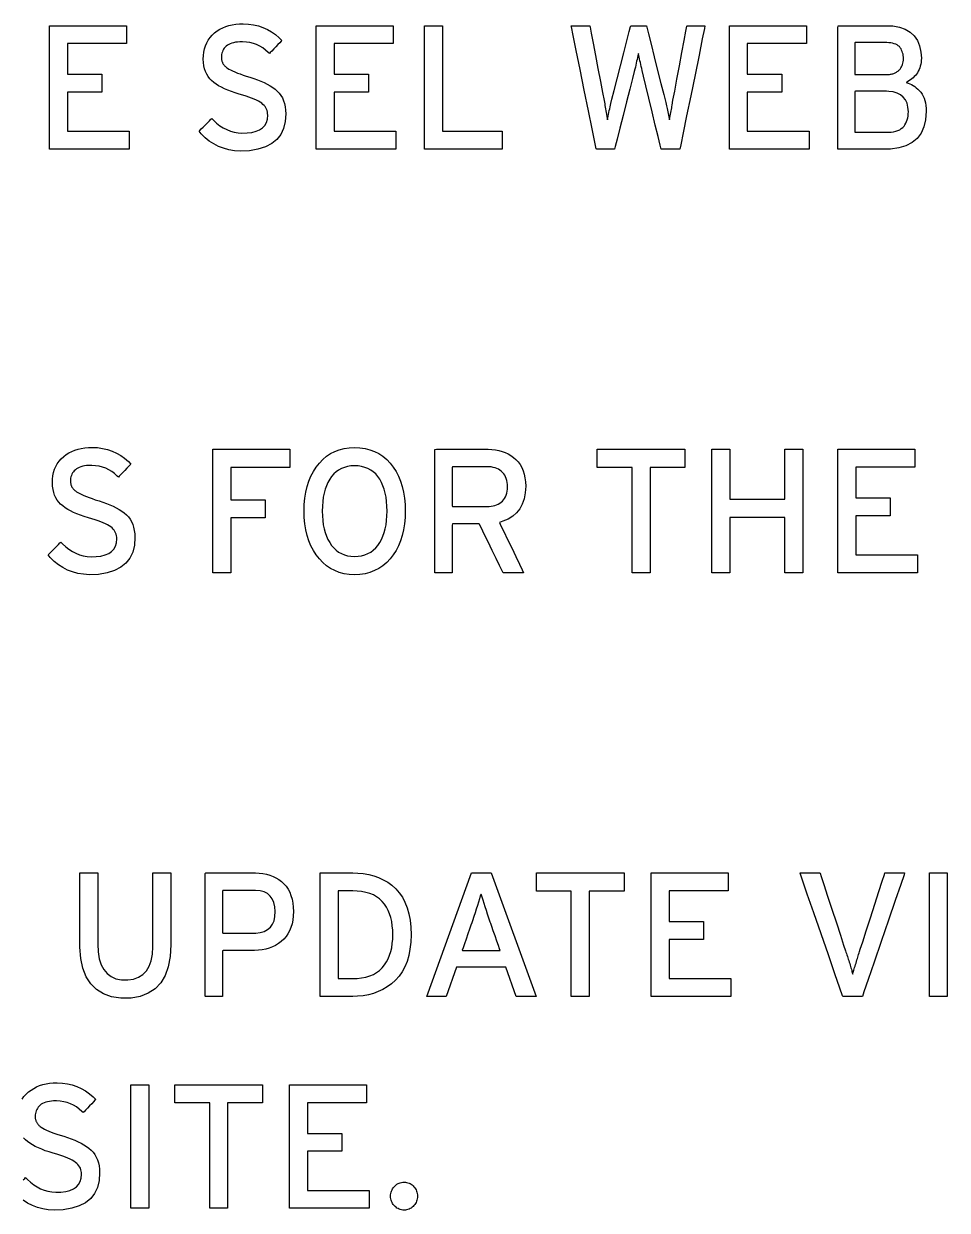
# Model space of a CAD drawing. Extents: x 1 to 47.7, y 0.2 to 33.3.
# Drawn here: x 4.581 to 6.544, y 25.396 to 27.917 of the extents above; entities that cross this region are included whole.
import ezdxf

# ---------------------------------------------------------------- set-up
doc = ezdxf.new("R2010")
doc.units = 0
doc.header["$MEASUREMENT"] = 0
doc.layers.add('4_0_____DWG', color=7, linetype='CONTINUOUS')

msp = doc.modelspace()

# ---------------------------------------------------------------- linework, layer by layer
at = {"layer": '4_0_____DWG'}
for points in [[(4.6358, 27.65), (4.6358, 27.9124), (4.7995, 27.9124), (4.7995, 27.8743), (4.6738, 27.8743), (4.6738, 27.8091), (4.7468, 27.8091), (4.7468, 27.771), (4.6738, 27.771), (4.6738, 27.6881), (4.805, 27.6881), (4.805, 27.65), (4.6358, 27.65)], [(5.2023, 27.65), (5.2023, 27.9124), (5.3661, 27.9124), (5.3661, 27.8743), (5.2403, 27.8743), (5.2403, 27.8091), (5.3134, 27.8091), (5.3134, 27.771), (5.2403, 27.771), (5.2403, 27.6881), (5.3716, 27.6881), (5.3716, 27.65), (5.2023, 27.65)], [(5.4328, 27.65), (5.4328, 27.9124), (5.4709, 27.9124), (5.4709, 27.6884), (5.5977, 27.6884), (5.5977, 27.65), (5.4328, 27.65)], [(6.0806, 27.65), (6.0806, 27.9124), (6.2444, 27.9124), (6.2444, 27.8743), (6.1187, 27.8743), (6.1187, 27.8091), (6.1917, 27.8091), (6.1917, 27.771), (6.1187, 27.771), (6.1187, 27.6881), (6.2499, 27.6881), (6.2499, 27.65), (6.0806, 27.65)], [(5.0208, 26.9739), (5.0208, 26.9051), (5.0938, 26.9051), (5.0938, 26.8666), (5.0208, 26.8666), (5.0208, 26.75), (4.9827, 26.75), (4.9827, 27.0124), (5.1465, 27.0124), (5.1465, 26.9739), (5.0208, 26.9739)], [(5.912, 26.9739), (5.912, 26.75), (5.8739, 26.75), (5.8739, 26.9739), (5.7998, 26.9739), (5.7998, 27.0124), (5.9862, 27.0124), (5.9862, 26.9739), (5.912, 26.9739)], [(6.1986, 26.75), (6.1986, 26.8677), (6.0815, 26.8677), (6.0815, 26.75), (6.0435, 26.75), (6.0435, 27.0124), (6.0815, 27.0124), (6.0815, 26.9062), (6.1986, 26.9062), (6.1986, 27.0124), (6.2366, 27.0124), (6.2366, 26.75), (6.1986, 26.75)], [(6.3112, 26.75), (6.3112, 27.0124), (6.4749, 27.0124), (6.4749, 26.9743), (6.3492, 26.9743), (6.3492, 26.9091), (6.4222, 26.9091), (6.4222, 26.871), (6.3492, 26.871), (6.3492, 26.7881), (6.4804, 26.7881), (6.4804, 26.75), (6.3112, 26.75)], [(5.6274, 25.85), (5.6055, 25.9123), (5.5004, 25.9123), (5.4786, 25.85), (5.4377, 25.85), (5.5322, 26.1124), (5.574, 26.1124), (5.6696, 25.85), (5.6274, 25.85)], [(5.7827, 26.0739), (5.7827, 25.85), (5.7446, 25.85), (5.7446, 26.0739), (5.6705, 26.0739), (5.6705, 26.1124), (5.8569, 26.1124), (5.8569, 26.0739), (5.7827, 26.0739)], [(5.9142, 25.85), (5.9142, 26.1124), (6.078, 26.1124), (6.078, 26.0743), (5.9523, 26.0743), (5.9523, 26.0091), (6.0253, 26.0091), (6.0253, 25.971), (5.9523, 25.971), (5.9523, 25.8881), (6.0835, 25.8881), (6.0835, 25.85), (5.9142, 25.85)], [(6.5056, 25.85), (6.5056, 26.1124), (6.5437, 26.1124), (6.5437, 25.85), (6.5056, 25.85)], [(4.5773, 25.6319), (4.5812, 25.6374), (4.5857, 25.6424), (4.5909, 25.6471), (4.5963, 25.6512), (4.602, 25.6548), (4.6081, 25.6579), (4.6145, 25.6605), (4.6212, 25.6627), (4.6283, 25.6644), (4.6356, 25.6656), (4.6433, 25.6663), (4.6517, 25.6666), (4.6629, 25.666), (4.6736, 25.6644), (4.6838, 25.662), (4.6936, 25.6587), (4.703, 25.6545), (4.7119, 25.6494), (4.7204, 25.6434), (4.7284, 25.6365), (4.7337, 25.6309), (4.7322, 25.6294), (4.7293, 25.6263), (4.7253, 25.6222), (4.7208, 25.6176), (4.7163, 25.6129), (4.7122, 25.6086), (4.709, 25.6052), (4.7071, 25.6033), (4.7043, 25.6057), (4.6988, 25.6107), (4.6929, 25.6152), (4.6867, 25.6189), (4.6801, 25.6221), (4.6732, 25.6245), (4.6659, 25.6264), (4.6583, 25.6276), (4.6503, 25.6281), (4.6443, 25.628), (4.6396, 25.6277), (4.6352, 25.6271), (4.6312, 25.6263), (4.6274, 25.6253), (4.624, 25.6241), (4.6209, 25.6227), (4.6181, 25.621), (4.6156, 25.6191), (4.6134, 25.6169), (4.6114, 25.6146), (4.6098, 25.6122), (4.6083, 25.6097), (4.6072, 25.6071), (4.6063, 25.6043), (4.6056, 25.6014), (4.6053, 25.5984), (4.6051, 25.5954), (4.6052, 25.5939), (4.6053, 25.5924), (4.6054, 25.591), (4.6057, 25.5896), (4.606, 25.5883), (4.6063, 25.587), (4.6067, 25.5858), (4.6072, 25.5846), (4.6078, 25.5835), (4.6084, 25.5822), (4.6092, 25.581), (4.61, 25.5798), (4.611, 25.5786), (4.612, 25.5774), (4.6132, 25.5762), (4.6145, 25.5751), (4.6159, 25.5739), (4.6179, 25.5724), (4.6211, 25.5703), (4.6248, 25.5683), (4.6291, 25.5662), (4.6338, 25.5641), (4.6391, 25.5619), (4.6449, 25.5598), (4.6512, 25.5576), (4.6579, 25.5554), (4.666, 25.553), (4.6741, 25.5503), (4.6819, 25.5475), (4.6892, 25.5445), (4.6961, 25.5414), (4.7025, 25.5381), (4.7086, 25.5347), (4.7142, 25.5311), (4.7193, 25.5274), (4.7241, 25.5234), (4.7282, 25.519), (4.7318, 25.5141), (4.7349, 25.5088), (4.7374, 25.503), (4.7394, 25.4968), (4.7409, 25.4901), (4.7418, 25.4829), (4.7421, 25.4753), (4.741, 25.4588), (4.7375, 25.4441), (4.7315, 25.4314), (4.7231, 25.4207), (4.7121, 25.4118), (4.6987, 25.4049), (4.6829, 25.3999), (4.6646, 25.3968), (4.6455, 25.3959), (4.633, 25.3968), (4.6211, 25.3989), (4.6098, 25.4019), (4.5991, 25.406), (4.589, 25.4111), (4.5795, 25.4172)], [(4.8082, 25.4), (4.8082, 25.6624), (4.8463, 25.6624), (4.8463, 25.4), (4.8082, 25.4)], [(5.014, 25.6239), (5.014, 25.4), (4.976, 25.4), (4.976, 25.6239), (4.9018, 25.6239), (4.9018, 25.6624), (5.0883, 25.6624), (5.0883, 25.6239), (5.014, 25.6239)], [(5.1455, 25.4), (5.1455, 25.6624), (5.3093, 25.6624), (5.3093, 25.6243), (5.1836, 25.6243), (5.1836, 25.5591), (5.2566, 25.5591), (5.2566, 25.521), (5.1836, 25.521), (5.1836, 25.4381), (5.3148, 25.4381), (5.3148, 25.4), (5.1455, 25.4)], [(4.5798, 25.4603), (4.5829, 25.4635), (4.5847, 25.4652), (4.5885, 25.4615), (4.5952, 25.4554), (4.6021, 25.45), (4.6092, 25.4454), (4.6167, 25.4416), (4.6243, 25.4386), (4.6323, 25.4364), (4.6405, 25.4349), (4.6489, 25.4342), (4.6597, 25.4345), (4.67, 25.4357), (4.6789, 25.438), (4.6864, 25.4412), (4.6926, 25.4454), (4.6974, 25.4506), (4.7008, 25.4568), (4.7029, 25.4639), (4.7037, 25.4721), (4.7035, 25.4757), (4.7031, 25.4789), (4.7023, 25.482), (4.7012, 25.4849), (4.6998, 25.4877), (4.698, 25.4904), (4.696, 25.4929), (4.6936, 25.4953), (4.6908, 25.4976), (4.6875, 25.4998), (4.6838, 25.502), (4.6795, 25.5042), (4.6748, 25.5064), (4.6695, 25.5085), (4.6638, 25.5106), (4.6576, 25.5127), (4.6509, 25.5148), (4.6432, 25.517), (4.6346, 25.5196), (4.6265, 25.5224), (4.6189, 25.5253), (4.6118, 25.5284), (4.6053, 25.5316), (4.5993, 25.5349), (4.5938, 25.5384), (4.5888, 25.542), (4.5843, 25.5457), (4.5803, 25.5498)]]:
    msp.add_lwpolyline(points, dxfattribs=at)
for points in [[(5.1378, 27.7253), (5.1367, 27.7088), (5.1332, 27.6941), (5.1272, 27.6814), (5.1187, 27.6707), (5.1078, 27.6618), (5.0944, 27.6549), (5.0786, 27.6499), (5.0603, 27.6468), (5.0412, 27.6459), (5.0287, 27.6468), (5.0168, 27.6489), (5.0055, 27.6519), (4.9948, 27.656), (4.9847, 27.6611), (4.9752, 27.6672), (4.9663, 27.6744), (4.958, 27.6826), (4.9534, 27.6883), (4.955, 27.69), (4.9581, 27.6931), (4.9622, 27.6971), (4.9668, 27.7017), (4.9713, 27.7062), (4.9754, 27.7103), (4.9786, 27.7135), (4.9803, 27.7152), (4.9842, 27.7115), (4.9908, 27.7054), (4.9977, 27.7), (5.0049, 27.6954), (5.0123, 27.6916), (5.02, 27.6886), (5.028, 27.6864), (5.0362, 27.6849), (5.0446, 27.6842), (5.0554, 27.6845), (5.0657, 27.6857), (5.0745, 27.688), (5.0821, 27.6912), (5.0883, 27.6954), (5.0931, 27.7006), (5.0965, 27.7068), (5.0986, 27.7139), (5.0994, 27.7221), (5.0992, 27.7257), (5.0988, 27.7289), (5.098, 27.732), (5.0969, 27.7349), (5.0955, 27.7377), (5.0937, 27.7404), (5.0916, 27.7429), (5.0893, 27.7453), (5.0865, 27.7476), (5.0832, 27.7498), (5.0795, 27.752), (5.0752, 27.7542), (5.0704, 27.7564), (5.0652, 27.7585), (5.0595, 27.7606), (5.0533, 27.7627), (5.0466, 27.7648), (5.0389, 27.767), (5.0303, 27.7696), (5.0222, 27.7724), (5.0146, 27.7753), (5.0075, 27.7784), (5.001, 27.7816), (4.995, 27.7849), (4.9895, 27.7884), (4.9845, 27.792), (4.98, 27.7957), (4.976, 27.7998), (4.9725, 27.8043), (4.9696, 27.8093), (4.9671, 27.8148), (4.9652, 27.8207), (4.9638, 27.8271), (4.9628, 27.834), (4.9624, 27.8413), (4.9626, 27.849), (4.9635, 27.8563), (4.9649, 27.8633), (4.967, 27.8699), (4.9696, 27.8761), (4.9729, 27.8819), (4.9769, 27.8874), (4.9814, 27.8924), (4.9865, 27.8971), (4.992, 27.9012), (4.9977, 27.9048), (5.0038, 27.9079), (5.0102, 27.9105), (5.0169, 27.9127), (5.0239, 27.9144), (5.0313, 27.9156), (5.039, 27.9163), (5.0474, 27.9166), (5.0585, 27.916), (5.0693, 27.9144), (5.0795, 27.912), (5.0893, 27.9087), (5.0987, 27.9045), (5.1076, 27.8994), (5.116, 27.8934), (5.124, 27.8865), (5.1294, 27.8809), (5.1279, 27.8794), (5.125, 27.8763), (5.121, 27.8722), (5.1165, 27.8676), (5.112, 27.8629), (5.1079, 27.8586), (5.1046, 27.8552), (5.1028, 27.8533), (5.1, 27.8557), (5.0944, 27.8607), (5.0886, 27.8652), (5.0823, 27.8689), (5.0758, 27.8721), (5.0688, 27.8745), (5.0616, 27.8764), (5.0539, 27.8776), (5.046, 27.8781), (5.04, 27.878), (5.0353, 27.8777), (5.0309, 27.8771), (5.0269, 27.8763), (5.0231, 27.8753), (5.0197, 27.8741), (5.0166, 27.8727), (5.0138, 27.871), (5.0113, 27.8691), (5.0091, 27.8669), (5.0071, 27.8646), (5.0054, 27.8622), (5.004, 27.8597), (5.0029, 27.8571), (5.002, 27.8543), (5.0013, 27.8514), (5.0009, 27.8484), (5.0008, 27.8454), (5.0009, 27.8439), (5.001, 27.8424), (5.0011, 27.841), (5.0014, 27.8396), (5.0016, 27.8383), (5.002, 27.837), (5.0024, 27.8358), (5.0029, 27.8346), (5.0034, 27.8335), (5.0041, 27.8322), (5.0048, 27.831), (5.0057, 27.8298), (5.0066, 27.8286), (5.0077, 27.8274), (5.0089, 27.8262), (5.0102, 27.8251), (5.0115, 27.8239), (5.0136, 27.8224), (5.0168, 27.8203), (5.0205, 27.8183), (5.0248, 27.8162), (5.0295, 27.8141), (5.0348, 27.8119), (5.0405, 27.8098), (5.0468, 27.8076), (5.0536, 27.8054), (5.0616, 27.803), (5.0698, 27.8003), (5.0776, 27.7975), (5.0849, 27.7945), (5.0918, 27.7914), (5.0982, 27.7881), (5.1043, 27.7847), (5.1099, 27.7811), (5.115, 27.7774), (5.1197, 27.7734), (5.1239, 27.769), (5.1275, 27.7641), (5.1306, 27.7588), (5.1331, 27.753), (5.1351, 27.7468), (5.1365, 27.7401), (5.1374, 27.7329)], [(5.9752, 27.65), (5.9737, 27.65), (5.9699, 27.65), (5.9644, 27.65), (5.958, 27.65), (5.9512, 27.65), (5.9449, 27.65), (5.9397, 27.65), (5.9363, 27.65), (5.9353, 27.6503), (5.9333, 27.6587), (5.929, 27.6768), (5.923, 27.7013), (5.9163, 27.7294), (5.9094, 27.7581), (5.9031, 27.7843), (5.8981, 27.8051), (5.8951, 27.8174), (5.8942, 27.8214), (5.8931, 27.8257), (5.8922, 27.8299), (5.8913, 27.834), (5.8904, 27.838), (5.8896, 27.8419), (5.8888, 27.8457), (5.888, 27.8494), (5.8873, 27.853), (5.8866, 27.8521), (5.8859, 27.8485), (5.8851, 27.8447), (5.8843, 27.8409), (5.8834, 27.837), (5.8826, 27.8329), (5.8817, 27.8288), (5.8807, 27.8246), (5.8797, 27.8202), (5.8785, 27.8151), (5.8747, 27.8003), (5.869, 27.7778), (5.8622, 27.7507), (5.8549, 27.7218), (5.8479, 27.6944), (5.8421, 27.6713), (5.8381, 27.6555), (5.8367, 27.65), (5.8352, 27.65), (5.8313, 27.65), (5.8259, 27.65), (5.8195, 27.65), (5.8129, 27.65), (5.8067, 27.65), (5.8017, 27.65), (5.7985, 27.65), (5.7976, 27.6507), (5.7947, 27.6647), (5.7889, 27.6932), (5.7811, 27.7316), (5.7722, 27.7753), (5.7632, 27.8196), (5.755, 27.8598), (5.7485, 27.8914), (5.7448, 27.9097), (5.7446, 27.9124), (5.7472, 27.9124), (5.7519, 27.9124), (5.758, 27.9124), (5.7647, 27.9124), (5.7713, 27.9124), (5.7772, 27.9124), (5.7816, 27.9124), (5.7838, 27.9124), (5.7845, 27.9095), (5.787, 27.8964), (5.791, 27.8754), (5.796, 27.8494), (5.8013, 27.8213), (5.8065, 27.794), (5.8109, 27.7705), (5.8141, 27.7537), (5.8155, 27.7466), (5.8161, 27.7432), (5.8169, 27.7394), (5.8176, 27.7355), (5.8183, 27.7316), (5.8189, 27.7277), (5.8196, 27.7238), (5.8202, 27.7198), (5.8208, 27.7157), (5.8214, 27.7125), (5.8222, 27.7165), (5.823, 27.7205), (5.8238, 27.7244), (5.8246, 27.7283), (5.8254, 27.7322), (5.8263, 27.736), (5.8271, 27.7398), (5.8279, 27.7436), (5.8286, 27.7468), (5.831, 27.7562), (5.8357, 27.7747), (5.8419, 27.7993), (5.849, 27.827), (5.8561, 27.855), (5.8625, 27.8803), (5.8674, 27.8999), (5.8703, 27.911), (5.871, 27.9124), (5.8733, 27.9124), (5.8774, 27.9124), (5.8825, 27.9124), (5.8882, 27.9124), (5.8938, 27.9124), (5.8987, 27.9124), (5.9024, 27.9124), (5.9042, 27.9124), (5.9051, 27.909), (5.9086, 27.8951), (5.9141, 27.8732), (5.9209, 27.8464), (5.9281, 27.8175), (5.9351, 27.7897), (5.9411, 27.766), (5.9453, 27.7492), (5.9469, 27.7425), (5.9477, 27.7395), (5.9485, 27.7363), (5.9492, 27.733), (5.95, 27.7297), (5.9507, 27.7262), (5.9514, 27.7226), (5.9521, 27.719), (5.9528, 27.7153), (5.9535, 27.7127), (5.9543, 27.7167), (5.955, 27.7206), (5.9556, 27.7243), (5.9563, 27.7279), (5.9569, 27.7314), (5.9574, 27.7347), (5.9579, 27.7379), (5.9584, 27.741), (5.9588, 27.7437), (5.9607, 27.7539), (5.9644, 27.7732), (5.9691, 27.7985), (5.9745, 27.8269), (5.9798, 27.8553), (5.9846, 27.8809), (5.9883, 27.9005), (5.9903, 27.9113), (5.991, 27.9124), (5.9938, 27.9124), (5.9985, 27.9124), (6.0044, 27.9124), (6.0109, 27.9124), (6.0172, 27.9124), (6.0228, 27.9124), (6.0268, 27.9124), (6.0287, 27.9124), (6.0276, 27.9064), (6.023, 27.8842), (6.016, 27.8499), (6.0075, 27.8081), (5.9984, 27.7636), (5.9896, 27.7208), (5.9822, 27.6846), (5.9771, 27.6594)], [(6.4991, 27.7305), (6.4977, 27.7127), (6.4939, 27.6972), (6.4879, 27.6839), (6.4795, 27.6728), (6.4689, 27.6639), (6.4559, 27.6572), (6.4406, 27.6526), (6.4229, 27.6503), (6.4113, 27.65), (6.4045, 27.65), (6.3921, 27.65), (6.3762, 27.65), (6.3587, 27.65), (6.3415, 27.65), (6.3266, 27.65), (6.3158, 27.65), (6.3112, 27.65), (6.3112, 27.6579), (6.3112, 27.6827), (6.3112, 27.7195), (6.3112, 27.7633), (6.3112, 27.8091), (6.3112, 27.8518), (6.3112, 27.8864), (6.3112, 27.9078), (6.3116, 27.9124), (6.318, 27.9124), (6.3303, 27.9124), (6.3464, 27.9124), (6.3644, 27.9124), (6.3823, 27.9124), (6.3982, 27.9124), (6.4098, 27.9124), (6.4154, 27.9124), (6.428, 27.9118), (6.4422, 27.9093), (6.4545, 27.905), (6.465, 27.8989), (6.4735, 27.8909), (6.4801, 27.8811), (6.4848, 27.8695), (6.4877, 27.856), (6.4886, 27.8432), (6.4884, 27.8388), (6.488, 27.8345), (6.4873, 27.8304), (6.4864, 27.8265), (6.4852, 27.8228), (6.4838, 27.8192), (6.4821, 27.8158), (6.4802, 27.8126), (6.4781, 27.8097), (6.4759, 27.8068), (6.4735, 27.8042), (6.4709, 27.8017), (6.4682, 27.7993), (6.4653, 27.7971), (6.4623, 27.7951), (6.4591, 27.7932), (6.4566, 27.7916), (6.4603, 27.7905), (6.464, 27.7891), (6.4675, 27.7875), (6.471, 27.7855), (6.4745, 27.7832), (6.4778, 27.7806), (6.481, 27.7777), (6.4842, 27.7745), (6.4873, 27.771), (6.49, 27.7671), (6.4923, 27.7629), (6.4943, 27.7583), (6.496, 27.7534), (6.4973, 27.7482), (6.4982, 27.7426), (6.4988, 27.7367)], [(6.4505, 27.8421), (6.4504, 27.8455), (6.4501, 27.8488), (6.4496, 27.8519), (6.4488, 27.8549), (6.4479, 27.8578), (6.4467, 27.8605), (6.4454, 27.8631), (6.4438, 27.8656), (6.4419, 27.8679), (6.4395, 27.8698), (6.4369, 27.8715), (6.434, 27.873), (6.4308, 27.8742), (6.4274, 27.8751), (6.4236, 27.8758), (6.4196, 27.8763), (6.4153, 27.8765), (6.4126, 27.8765), (6.4057, 27.8765), (6.3958, 27.8765), (6.3842, 27.8765), (6.3722, 27.8765), (6.3613, 27.8765), (6.3527, 27.8765), (6.3477, 27.8765), (6.347, 27.8758), (6.347, 27.8709), (6.347, 27.8623), (6.347, 27.8514), (6.347, 27.8395), (6.347, 27.828), (6.347, 27.8181), (6.347, 27.8111), (6.347, 27.8085), (6.3496, 27.8085), (6.3566, 27.8085), (6.3665, 27.8085), (6.3781, 27.8085), (6.3901, 27.8085), (6.401, 27.8085), (6.4096, 27.8085), (6.4146, 27.8085), (6.4164, 27.8086), (6.4186, 27.8086), (6.4207, 27.8088), (6.4227, 27.8091), (6.4247, 27.8094), (6.4265, 27.8098), (6.4283, 27.8104), (6.43, 27.811), (6.4316, 27.8116), (6.4331, 27.8124), (6.4345, 27.8131), (6.4359, 27.8139), (6.4373, 27.8148), (6.4385, 27.8157), (6.4398, 27.8166), (6.4409, 27.8176), (6.442, 27.8186), (6.4435, 27.8203), (6.4451, 27.8226), (6.4465, 27.825), (6.4478, 27.8276), (6.4488, 27.8302), (6.4495, 27.833), (6.4501, 27.8359), (6.4504, 27.8389)], [(6.461, 27.7294), (6.4602, 27.7391), (6.4581, 27.7475), (6.4548, 27.7548), (6.4502, 27.7609), (6.4444, 27.7657), (6.4373, 27.7693), (6.429, 27.7717), (6.4194, 27.7729), (6.4147, 27.773), (6.4088, 27.773), (6.3993, 27.773), (6.3877, 27.773), (6.3753, 27.773), (6.3637, 27.773), (6.3542, 27.773), (6.3483, 27.773), (6.347, 27.7726), (6.347, 27.7671), (6.347, 27.7564), (6.347, 27.7424), (6.347, 27.7268), (6.347, 27.7116), (6.347, 27.6985), (6.347, 27.6893), (6.347, 27.6859), (6.3497, 27.6859), (6.3569, 27.6859), (6.3671, 27.6859), (6.3789, 27.6859), (6.391, 27.6859), (6.4019, 27.6859), (6.4102, 27.6859), (6.4146, 27.6859), (6.4189, 27.6859), (6.4244, 27.6864), (6.4296, 27.6871), (6.4343, 27.6882), (6.4387, 27.6897), (6.4426, 27.6915), (6.446, 27.6937), (6.4491, 27.6963), (6.4517, 27.6991), (6.4538, 27.7021), (6.4557, 27.7053), (6.4573, 27.7088), (6.4586, 27.7125), (6.4597, 27.7163), (6.4604, 27.7205), (6.4608, 27.7248)], [(4.817, 26.8253), (4.8159, 26.8088), (4.8124, 26.7941), (4.8064, 26.7814), (4.7979, 26.7707), (4.787, 26.7618), (4.7736, 26.7549), (4.7578, 26.7499), (4.7395, 26.7468), (4.7204, 26.7459), (4.7079, 26.7469), (4.696, 26.7489), (4.6847, 26.7519), (4.674, 26.756), (4.6639, 26.7611), (4.6544, 26.7672), (4.6455, 26.7744), (4.6372, 26.7826), (4.6326, 26.7883), (4.6342, 26.79), (4.6373, 26.7931), (4.6414, 26.7971), (4.646, 26.8017), (4.6505, 26.8062), (4.6546, 26.8103), (4.6578, 26.8135), (4.6595, 26.8152), (4.6634, 26.8115), (4.67, 26.8054), (4.6769, 26.8), (4.6841, 26.7954), (4.6915, 26.7916), (4.6992, 26.7886), (4.7072, 26.7864), (4.7154, 26.7849), (4.7238, 26.7842), (4.7346, 26.7845), (4.7449, 26.7857), (4.7537, 26.788), (4.7613, 26.7912), (4.7675, 26.7954), (4.7723, 26.8006), (4.7757, 26.8068), (4.7778, 26.8139), (4.7786, 26.8221), (4.7784, 26.8257), (4.778, 26.8289), (4.7772, 26.832), (4.7761, 26.8349), (4.7747, 26.8377), (4.7729, 26.8404), (4.7708, 26.8429), (4.7685, 26.8453), (4.7657, 26.8476), (4.7624, 26.8498), (4.7587, 26.852), (4.7544, 26.8542), (4.7496, 26.8564), (4.7444, 26.8585), (4.7387, 26.8606), (4.7325, 26.8627), (4.7258, 26.8648), (4.7181, 26.867), (4.7095, 26.8696), (4.7014, 26.8724), (4.6938, 26.8753), (4.6867, 26.8784), (4.6802, 26.8816), (4.6742, 26.8849), (4.6687, 26.8884), (4.6637, 26.892), (4.6592, 26.8957), (4.6552, 26.8998), (4.6517, 26.9043), (4.6488, 26.9093), (4.6463, 26.9148), (4.6444, 26.9207), (4.643, 26.9271), (4.642, 26.934), (4.6416, 26.9413), (4.6418, 26.949), (4.6427, 26.9563), (4.6441, 26.9633), (4.6462, 26.9699), (4.6488, 26.9761), (4.6521, 26.9819), (4.6561, 26.9874), (4.6606, 26.9924), (4.6657, 26.9971), (4.6712, 27.0012), (4.6769, 27.0048), (4.683, 27.0079), (4.6894, 27.0105), (4.6961, 27.0127), (4.7031, 27.0144), (4.7105, 27.0156), (4.7182, 27.0163), (4.7266, 27.0166), (4.7377, 27.016), (4.7485, 27.0144), (4.7587, 27.012), (4.7685, 27.0087), (4.7779, 27.0045), (4.7868, 26.9994), (4.7952, 26.9934), (4.8032, 26.9865), (4.8086, 26.9809), (4.8071, 26.9794), (4.8042, 26.9763), (4.8002, 26.9722), (4.7957, 26.9676), (4.7912, 26.9629), (4.7871, 26.9586), (4.7838, 26.9552), (4.782, 26.9533), (4.7792, 26.9557), (4.7736, 26.9607), (4.7678, 26.9652), (4.7615, 26.9689), (4.755, 26.9721), (4.748, 26.9745), (4.7408, 26.9764), (4.7331, 26.9776), (4.7252, 26.9781), (4.7192, 26.978), (4.7145, 26.9777), (4.7101, 26.9771), (4.7061, 26.9764), (4.7023, 26.9753), (4.6989, 26.9741), (4.6958, 26.9727), (4.693, 26.971), (4.6905, 26.9691), (4.6883, 26.9669), (4.6863, 26.9646), (4.6846, 26.9622), (4.6832, 26.9597), (4.6821, 26.9571), (4.6812, 26.9543), (4.6805, 26.9514), (4.6801, 26.9485), (4.68, 26.9454), (4.6801, 26.9439), (4.6802, 26.9424), (4.6803, 26.941), (4.6806, 26.9396), (4.6808, 26.9383), (4.6812, 26.937), (4.6816, 26.9358), (4.6821, 26.9346), (4.6826, 26.9335), (4.6833, 26.9322), (4.684, 26.931), (4.6849, 26.9298), (4.6858, 26.9286), (4.6869, 26.9274), (4.6881, 26.9262), (4.6894, 26.9251), (4.6907, 26.9239), (4.6928, 26.9224), (4.696, 26.9204), (4.6997, 26.9183), (4.704, 26.9162), (4.7087, 26.9141), (4.714, 26.9119), (4.7197, 26.9098), (4.726, 26.9076), (4.7328, 26.9054), (4.7408, 26.903), (4.749, 26.9003), (4.7568, 26.8975), (4.7641, 26.8945), (4.771, 26.8914), (4.7774, 26.8881), (4.7835, 26.8847), (4.7891, 26.8811), (4.7942, 26.8774), (4.7989, 26.8734), (4.8031, 26.869), (4.8067, 26.8641), (4.8098, 26.8588), (4.8123, 26.853), (4.8143, 26.8468), (4.8157, 26.8401), (4.8166, 26.8329)], [(5.3918, 26.8813), (5.3913, 26.8673), (5.39, 26.854), (5.388, 26.8414), (5.3852, 26.8294), (5.3816, 26.8182), (5.3773, 26.8076), (5.3722, 26.7977), (5.3663, 26.7884), (5.3595, 26.7798), (5.3522, 26.772), (5.3442, 26.7652), (5.3356, 26.7595), (5.3264, 26.7547), (5.3167, 26.751), (5.3064, 26.7482), (5.2954, 26.7465), (5.2839, 26.7458), (5.2725, 26.7465), (5.2617, 26.7482), (5.2514, 26.751), (5.2418, 26.7547), (5.2328, 26.7595), (5.2244, 26.7652), (5.2165, 26.772), (5.2093, 26.7798), (5.2026, 26.7884), (5.1965, 26.7977), (5.1913, 26.8076), (5.1868, 26.8182), (5.1832, 26.8294), (5.1803, 26.8414), (5.1782, 26.854), (5.1769, 26.8673), (5.1765, 26.8813), (5.1769, 26.8952), (5.1782, 26.9086), (5.1803, 26.9212), (5.1832, 26.9332), (5.1868, 26.9445), (5.1913, 26.9552), (5.1965, 26.9652), (5.2026, 26.9746), (5.2093, 26.9833), (5.2165, 26.9909), (5.2244, 26.9976), (5.2328, 27.0032), (5.2418, 27.0079), (5.2514, 27.0116), (5.2617, 27.0142), (5.2725, 27.0159), (5.2839, 27.0166), (5.2954, 27.0159), (5.3064, 27.0142), (5.3167, 27.0116), (5.3264, 27.0079), (5.3356, 27.0032), (5.3442, 26.9976), (5.3522, 26.9909), (5.3595, 26.9833), (5.3663, 26.9746), (5.3722, 26.9652), (5.3773, 26.9552), (5.3816, 26.9445), (5.3852, 26.9332), (5.388, 26.9212), (5.39, 26.9086), (5.3913, 26.8952)], [(5.6476, 26.9339), (5.6466, 26.92), (5.6442, 26.9074), (5.6403, 26.8961), (5.635, 26.8862), (5.6283, 26.8775), (5.6201, 26.8702), (5.6105, 26.8642), (5.5994, 26.8595), (5.5918, 26.8567), (5.5951, 26.8501), (5.6011, 26.8375), (5.6091, 26.8211), (5.6179, 26.8028), (5.6268, 26.7845), (5.6346, 26.7684), (5.6404, 26.7563), (5.6433, 26.7503), (5.6426, 26.75), (5.6389, 26.75), (5.6331, 26.75), (5.626, 26.75), (5.6184, 26.75), (5.6111, 26.75), (5.605, 26.75), (5.6009, 26.75), (5.5995, 26.75), (5.5973, 26.7545), (5.5921, 26.7653), (5.5848, 26.7804), (5.5763, 26.7978), (5.5677, 26.8157), (5.5597, 26.8321), (5.5534, 26.845), (5.5497, 26.8526), (5.5487, 26.8538), (5.5448, 26.8538), (5.5379, 26.8538), (5.5289, 26.8538), (5.5191, 26.8538), (5.5094, 26.8538), (5.5009, 26.8538), (5.4947, 26.8538), (5.4918, 26.8538), (5.4917, 26.8512), (5.4917, 26.842), (5.4917, 26.8279), (5.4917, 26.8109), (5.4917, 26.7929), (5.4917, 26.7759), (5.4917, 26.7619), (5.4917, 26.7526), (5.4917, 26.75), (5.4898, 26.75), (5.4858, 26.75), (5.4803, 26.75), (5.474, 26.75), (5.4675, 26.75), (5.4617, 26.75), (5.4572, 26.75), (5.4547, 26.75), (5.4544, 26.753), (5.4544, 26.7722), (5.4544, 26.8049), (5.4544, 26.8463), (5.4544, 26.8915), (5.4544, 26.9356), (5.4544, 26.9737), (5.4544, 27.0009), (5.4544, 27.0123), (5.4579, 27.0124), (5.4683, 27.0124), (5.4838, 27.0124), (5.5022, 27.0124), (5.5215, 27.0124), (5.5395, 27.0124), (5.5543, 27.0124), (5.5636, 27.0124), (5.568, 27.0124), (5.5758, 27.012), (5.5833, 27.0111), (5.5904, 27.0097), (5.5973, 27.0078), (5.6038, 27.0054), (5.6101, 27.0025), (5.616, 26.9991), (5.6217, 26.9952), (5.627, 26.9908), (5.6317, 26.9857), (5.6359, 26.98), (5.6394, 26.9738), (5.6422, 26.967), (5.6445, 26.9596), (5.6461, 26.9516), (5.6472, 26.9431)], [(5.353, 26.8813), (5.3527, 26.8916), (5.352, 26.9014), (5.3508, 26.9106), (5.3491, 26.9193), (5.3469, 26.9275), (5.3443, 26.9351), (5.3412, 26.9422), (5.3376, 26.9488), (5.3334, 26.9548), (5.3289, 26.96), (5.3238, 26.9646), (5.3183, 26.9684), (5.3123, 26.9716), (5.3059, 26.9741), (5.299, 26.9759), (5.2917, 26.977), (5.2839, 26.9774), (5.2763, 26.977), (5.2691, 26.9759), (5.2623, 26.9741), (5.256, 26.9716), (5.2501, 26.9684), (5.2447, 26.9646), (5.2397, 26.96), (5.2351, 26.9548), (5.231, 26.9488), (5.2273, 26.9422), (5.2241, 26.9351), (5.2214, 26.9275), (5.2192, 26.9193), (5.2174, 26.9106), (5.2162, 26.9014), (5.2155, 26.8916), (5.2152, 26.8813), (5.2155, 26.8711), (5.2162, 26.8614), (5.2174, 26.8523), (5.2192, 26.8437), (5.2214, 26.8356), (5.2241, 26.828), (5.2273, 26.821), (5.231, 26.8144), (5.2351, 26.8083), (5.2397, 26.8029), (5.2447, 26.7981), (5.2501, 26.7941), (5.256, 26.7908), (5.2623, 26.7882), (5.2691, 26.7864), (5.2763, 26.7853), (5.2839, 26.7849), (5.2917, 26.7853), (5.299, 26.7864), (5.3059, 26.7882), (5.3123, 26.7908), (5.3183, 26.7941), (5.3238, 26.7981), (5.3289, 26.8029), (5.3334, 26.8083), (5.3376, 26.8144), (5.3412, 26.821), (5.3443, 26.828), (5.3469, 26.8356), (5.3491, 26.8437), (5.3508, 26.8523), (5.352, 26.8614), (5.3527, 26.8711)], [(5.6091, 26.9328), (5.6089, 26.9377), (5.6083, 26.9422), (5.6075, 26.9465), (5.6063, 26.9505), (5.6048, 26.9541), (5.6031, 26.9575), (5.601, 26.9605), (5.5986, 26.9633), (5.5958, 26.9658), (5.5928, 26.9681), (5.5896, 26.9701), (5.5861, 26.9718), (5.5824, 26.9731), (5.5785, 26.9741), (5.5743, 26.9749), (5.5699, 26.9753), (5.5658, 26.9754), (5.5621, 26.9754), (5.5539, 26.9754), (5.5426, 26.9754), (5.5297, 26.9754), (5.5167, 26.9754), (5.5051, 26.9754), (5.4964, 26.9754), (5.492, 26.9754), (5.4917, 26.9737), (5.4917, 26.9663), (5.4917, 26.9547), (5.4917, 26.9406), (5.4917, 26.9256), (5.4917, 26.9115), (5.4917, 26.8999), (5.4917, 26.8925), (5.492, 26.8908), (5.4964, 26.8908), (5.5051, 26.8908), (5.5167, 26.8908), (5.5297, 26.8908), (5.5426, 26.8908), (5.5539, 26.8908), (5.5621, 26.8908), (5.5658, 26.8908), (5.5698, 26.8909), (5.5741, 26.8913), (5.5783, 26.892), (5.5822, 26.893), (5.5858, 26.8942), (5.5893, 26.8958), (5.5925, 26.8977), (5.5955, 26.8999), (5.5982, 26.9023), (5.6007, 26.905), (5.6029, 26.9081), (5.6047, 26.9114), (5.6062, 26.9151), (5.6074, 26.9191), (5.6083, 26.9233), (5.6089, 26.9279)], [(4.8934, 25.9594), (4.8919, 25.9347), (4.8878, 25.9131), (4.8811, 25.8945), (4.8718, 25.8789), (4.8599, 25.8663), (4.8455, 25.8567), (4.8284, 25.8501), (4.8088, 25.8465), (4.7871, 25.8462), (4.7673, 25.8493), (4.75, 25.8554), (4.7353, 25.8645), (4.7232, 25.8766), (4.7136, 25.8917), (4.7066, 25.9098), (4.7022, 25.9309), (4.7003, 25.955), (4.7002, 25.9639), (4.7002, 25.9774), (4.7002, 25.9981), (4.7002, 26.0231), (4.7002, 26.0495), (4.7002, 26.0745), (4.7002, 26.0952), (4.7002, 26.1087), (4.7003, 26.1124), (4.7022, 26.1124), (4.7064, 26.1124), (4.7121, 26.1124), (4.7186, 26.1124), (4.7251, 26.1124), (4.731, 26.1124), (4.7356, 26.1124), (4.738, 26.1124), (4.7383, 26.1103), (4.7383, 26.0986), (4.7383, 26.0793), (4.7383, 26.0551), (4.7383, 26.0289), (4.7383, 26.0035), (4.7383, 25.9819), (4.7383, 25.9668), (4.7383, 25.9612), (4.7391, 25.9446), (4.7414, 25.93), (4.7453, 25.9175), (4.7509, 25.907), (4.7579, 25.8986), (4.7666, 25.8921), (4.7768, 25.8877), (4.7886, 25.8854), (4.8018, 25.8852), (4.8141, 25.887), (4.8249, 25.8909), (4.834, 25.8967), (4.8414, 25.9045), (4.8473, 25.9142), (4.8516, 25.926), (4.8542, 25.9396), (4.8553, 25.9553), (4.8553, 25.9624), (4.8553, 25.976), (4.8553, 25.9969), (4.8553, 26.0222), (4.8553, 26.0489), (4.8553, 26.0741), (4.8553, 26.095), (4.8553, 26.1086), (4.8554, 26.1124), (4.8573, 26.1124), (4.8615, 26.1124), (4.8672, 26.1124), (4.8737, 26.1124), (4.8802, 26.1124), (4.8861, 26.1124), (4.8907, 26.1124), (4.8931, 26.1124), (4.8934, 26.1103), (4.8934, 26.0985), (4.8934, 26.0789), (4.8934, 26.0544), (4.8934, 26.0279), (4.8934, 26.0022), (4.8934, 25.9803), (4.8934, 25.9651)], [(5.1541, 26.0303), (5.1537, 26.0211), (5.1527, 26.0124), (5.151, 26.0043), (5.1488, 25.9967), (5.1459, 25.9896), (5.1423, 25.9831), (5.1382, 25.9771), (5.1334, 25.9716), (5.1281, 25.9667), (5.1224, 25.9623), (5.1162, 25.9585), (5.1097, 25.9553), (5.1027, 25.9526), (5.0954, 25.9506), (5.0876, 25.9491), (5.0794, 25.9481), (5.0709, 25.9478), (5.0679, 25.9478), (5.0616, 25.9478), (5.0523, 25.9478), (5.0412, 25.9478), (5.0296, 25.9478), (5.0187, 25.9478), (5.01, 25.9478), (5.0045, 25.9478), (5.0034, 25.9473), (5.0034, 25.9414), (5.0034, 25.9299), (5.0034, 25.9148), (5.0034, 25.8979), (5.0034, 25.8812), (5.0034, 25.8664), (5.0034, 25.8554), (5.0034, 25.8502), (5.0025, 25.85), (4.9992, 25.85), (4.9941, 25.85), (4.988, 25.85), (4.9815, 25.85), (4.9753, 25.85), (4.9702, 25.85), (4.9669, 25.85), (4.9661, 25.8505), (4.9661, 25.8645), (4.9661, 25.8939), (4.9661, 25.9336), (4.9661, 25.9786), (4.9661, 26.0239), (4.9661, 26.0645), (4.9661, 26.0953), (4.9661, 26.1112), (4.9679, 26.1124), (4.9766, 26.1124), (4.9906, 26.1124), (5.0079, 26.1124), (5.0265, 26.1124), (5.0442, 26.1124), (5.0591, 26.1124), (5.0692, 26.1124), (5.0733, 26.1124), (5.0815, 26.112), (5.0893, 26.1112), (5.0968, 26.1097), (5.1039, 26.1077), (5.1106, 26.1052), (5.1169, 26.1021), (5.1229, 26.0985), (5.1285, 26.0943), (5.1337, 26.0894), (5.1384, 26.084), (5.1425, 26.078), (5.146, 26.0715), (5.1488, 26.0643), (5.1511, 26.0567), (5.1527, 26.0484), (5.1537, 26.0396)], [(5.404, 25.9812), (5.4034, 25.9654), (5.4017, 25.9507), (5.3991, 25.937), (5.3954, 25.9244), (5.3908, 25.9128), (5.3852, 25.9023), (5.3785, 25.8928), (5.3709, 25.8844), (5.3625, 25.877), (5.3535, 25.8706), (5.3441, 25.865), (5.3343, 25.8603), (5.324, 25.8565), (5.3133, 25.8536), (5.3021, 25.8515), (5.2905, 25.8503), (5.2801, 25.85), (5.2767, 25.85), (5.269, 25.85), (5.2585, 25.85), (5.2464, 25.85), (5.2343, 25.85), (5.2234, 25.85), (5.2152, 25.85), (5.2111, 25.85), (5.2109, 25.8553), (5.2109, 25.8781), (5.2109, 25.9141), (5.2109, 25.9579), (5.2109, 26.0044), (5.2109, 26.0483), (5.2109, 26.0842), (5.2109, 26.1071), (5.2111, 26.1124), (5.2152, 26.1124), (5.2234, 26.1124), (5.2343, 26.1124), (5.2464, 26.1124), (5.2585, 26.1124), (5.269, 26.1124), (5.2767, 26.1124), (5.2801, 26.1124), (5.2907, 26.1122), (5.3025, 26.1111), (5.3139, 26.1091), (5.3247, 26.1063), (5.3351, 26.1026), (5.3449, 26.098), (5.3543, 26.0925), (5.3632, 26.0862), (5.3716, 26.0788), (5.379, 26.0704), (5.3855, 26.0608), (5.391, 26.0502), (5.3956, 26.0386), (5.3992, 26.0258), (5.4018, 26.012), (5.4034, 25.9971)], [(6.3632, 25.85), (6.3616, 25.85), (6.3575, 25.85), (6.3516, 25.85), (6.3447, 25.85), (6.3375, 25.85), (6.3309, 25.85), (6.3255, 25.85), (6.3222, 25.85), (6.3211, 25.8513), (6.3155, 25.8675), (6.3048, 25.8982), (6.2909, 25.9384), (6.2753, 25.9833), (6.2598, 26.0279), (6.246, 26.0674), (6.2358, 26.097), (6.2307, 26.1116), (6.2313, 26.1124), (6.2349, 26.1124), (6.2405, 26.1124), (6.2475, 26.1124), (6.2549, 26.1124), (6.262, 26.1124), (6.2679, 26.1124), (6.2719, 26.1124), (6.2733, 26.1123), (6.2757, 26.1051), (6.2813, 26.0877), (6.2893, 26.0634), (6.2985, 26.0353), (6.3079, 26.0065), (6.3166, 25.9801), (6.3234, 25.9592), (6.3274, 25.947), (6.3284, 25.9438), (6.3294, 25.941), (6.3303, 25.9381), (6.3313, 25.9352), (6.3323, 25.9323), (6.3333, 25.9292), (6.3343, 25.9261), (6.3354, 25.923), (6.3364, 25.9198), (6.3374, 25.9166), (6.3382, 25.9135), (6.339, 25.9106), (6.3398, 25.9079), (6.3405, 25.9053), (6.3411, 25.9029), (6.3417, 25.9007), (6.3423, 25.8986), (6.3427, 25.8974), (6.3432, 25.8993), (6.3438, 25.9015), (6.3444, 25.9037), (6.3451, 25.9062), (6.3459, 25.9088), (6.3468, 25.9116), (6.3477, 25.9146), (6.3488, 25.9178), (6.3498, 25.921), (6.3507, 25.9243), (6.3517, 25.9275), (6.3526, 25.9306), (6.3535, 25.9336), (6.3544, 25.9366), (6.3553, 25.9395), (6.3562, 25.9424), (6.357, 25.9452), (6.3588, 25.9506), (6.3639, 25.9663), (6.3714, 25.9895), (6.3803, 26.0171), (6.3896, 26.0459), (6.3984, 26.073), (6.4055, 26.095), (6.41, 26.109), (6.4113, 26.1124), (6.4136, 26.1124), (6.4183, 26.1124), (6.4247, 26.1124), (6.4319, 26.1124), (6.4391, 26.1124), (6.4455, 26.1124), (6.4504, 26.1124), (6.453, 26.1124), (6.4519, 26.1083), (6.4448, 26.0877), (6.4332, 26.054), (6.4188, 26.012), (6.4032, 25.9667), (6.3882, 25.923), (6.3754, 25.8857), (6.3665, 25.8597)], [(5.1153, 26.0303), (5.1144, 26.0405), (5.1123, 26.0495), (5.109, 26.0571), (5.1044, 26.0634), (5.0986, 26.0684), (5.0915, 26.072), (5.0832, 26.0744), (5.0737, 26.0754), (5.0698, 26.0754), (5.0632, 26.0754), (5.0532, 26.0754), (5.0413, 26.0754), (5.0289, 26.0754), (5.0175, 26.0754), (5.0087, 26.0754), (5.0039, 26.0754), (5.0034, 26.074), (5.0034, 26.0664), (5.0034, 26.0538), (5.0034, 26.0383), (5.0034, 26.0218), (5.0034, 26.0063), (5.0034, 25.9938), (5.0034, 25.9861), (5.0039, 25.9847), (5.0087, 25.9847), (5.0175, 25.9847), (5.0289, 25.9847), (5.0413, 25.9847), (5.0532, 25.9847), (5.0632, 25.9847), (5.0698, 25.9847), (5.0738, 25.9848), (5.0835, 25.9859), (5.0919, 25.9883), (5.0991, 25.992), (5.1049, 25.997), (5.1095, 26.0034), (5.1127, 26.011), (5.1147, 26.02)], [(5.3652, 25.9812), (5.365, 25.991), (5.3641, 26.0003), (5.3628, 26.0091), (5.3608, 26.0175), (5.3583, 26.0254), (5.3553, 26.0327), (5.3517, 26.0396), (5.3475, 26.0461), (5.3427, 26.052), (5.3371, 26.0572), (5.3308, 26.0618), (5.3239, 26.0656), (5.3162, 26.0688), (5.3078, 26.0712), (5.2988, 26.0729), (5.2891, 26.074), (5.2801, 26.0743), (5.2786, 26.0743), (5.2751, 26.0743), (5.2704, 26.0743), (5.2649, 26.0743), (5.2595, 26.0743), (5.2546, 26.0743), (5.2509, 26.0743), (5.249, 26.0743), (5.2489, 26.0705), (5.2489, 26.0543), (5.2489, 26.0288), (5.2489, 25.9977), (5.2489, 25.9647), (5.2489, 25.9336), (5.2489, 25.908), (5.2489, 25.8918), (5.249, 25.8881), (5.2509, 25.8881), (5.2546, 25.8881), (5.2595, 25.8881), (5.2649, 25.8881), (5.2704, 25.8881), (5.2751, 25.8881), (5.2786, 25.8881), (5.2801, 25.8881), (5.2891, 25.8884), (5.2988, 25.8895), (5.3078, 25.8912), (5.3162, 25.8937), (5.3239, 25.8969), (5.3308, 25.9009), (5.3371, 25.9055), (5.3427, 25.9109), (5.3475, 25.9169), (5.3517, 25.9233), (5.3553, 25.9301), (5.3583, 25.9375), (5.3608, 25.9453), (5.3628, 25.9535), (5.3641, 25.9623), (5.365, 25.9715)], [(5.5723, 26.0078), (5.5694, 26.0164), (5.5666, 26.0247), (5.564, 26.0327), (5.5615, 26.0402), (5.5591, 26.0475), (5.5569, 26.0543), (5.5548, 26.0609), (5.5529, 26.0671), (5.5512, 26.0635), (5.5493, 26.0571), (5.5473, 26.0504), (5.545, 26.0433), (5.5427, 26.0358), (5.5401, 26.0279), (5.5374, 26.0197), (5.5345, 26.011), (5.533, 26.0065), (5.5313, 26.0015), (5.5284, 25.9932), (5.5248, 25.9829), (5.521, 25.972), (5.5174, 25.9617), (5.5145, 25.9534), (5.5128, 25.9483), (5.513, 25.9474), (5.5187, 25.9474), (5.5292, 25.9474), (5.5427, 25.9474), (5.5574, 25.9474), (5.5715, 25.9474), (5.5834, 25.9474), (5.5912, 25.9474), (5.5933, 25.9475), (5.5922, 25.9509), (5.5896, 25.9581), (5.5863, 25.9678), (5.5825, 25.9787), (5.5787, 25.9895), (5.5755, 25.9988), (5.5732, 26.0053)], [(5.4176, 25.4254), (5.4174, 25.4226), (5.417, 25.4199), (5.4164, 25.4173), (5.4156, 25.4148), (5.4145, 25.4124), (5.4133, 25.4101), (5.4119, 25.408), (5.4102, 25.4059), (5.4084, 25.4039), (5.4064, 25.4021), (5.4043, 25.4006), (5.402, 25.3992), (5.3997, 25.3981), (5.3972, 25.3972), (5.3946, 25.3965), (5.3919, 25.396), (5.389, 25.3958), (5.3863, 25.396), (5.3836, 25.3965), (5.3811, 25.3972), (5.3787, 25.3981), (5.3763, 25.3992), (5.3741, 25.4006), (5.3721, 25.4021), (5.3701, 25.4039), (5.3681, 25.4059), (5.3663, 25.408), (5.3648, 25.4101), (5.3635, 25.4124), (5.3624, 25.4148), (5.3616, 25.4173), (5.361, 25.4199), (5.3606, 25.4226), (5.3605, 25.4254), (5.3606, 25.4284), (5.361, 25.4312), (5.3616, 25.4339), (5.3624, 25.4366), (5.3635, 25.439), (5.3648, 25.4414), (5.3663, 25.4437), (5.3681, 25.4458), (5.3701, 25.4478), (5.3721, 25.4495), (5.3741, 25.451), (5.3763, 25.4523), (5.3787, 25.4534), (5.3811, 25.4542), (5.3836, 25.4548), (5.3863, 25.4552), (5.389, 25.4554), (5.3919, 25.4552), (5.3946, 25.4548), (5.3972, 25.4542), (5.3997, 25.4534), (5.402, 25.4523), (5.4043, 25.451), (5.4064, 25.4495), (5.4084, 25.4478), (5.4102, 25.4458), (5.4119, 25.4437), (5.4133, 25.4414), (5.4145, 25.439), (5.4156, 25.4366), (5.4164, 25.4339), (5.417, 25.4312), (5.4174, 25.4284)]]:
    msp.add_lwpolyline(points, close=True, dxfattribs=at)

doc.saveas('drawing.dxf')
